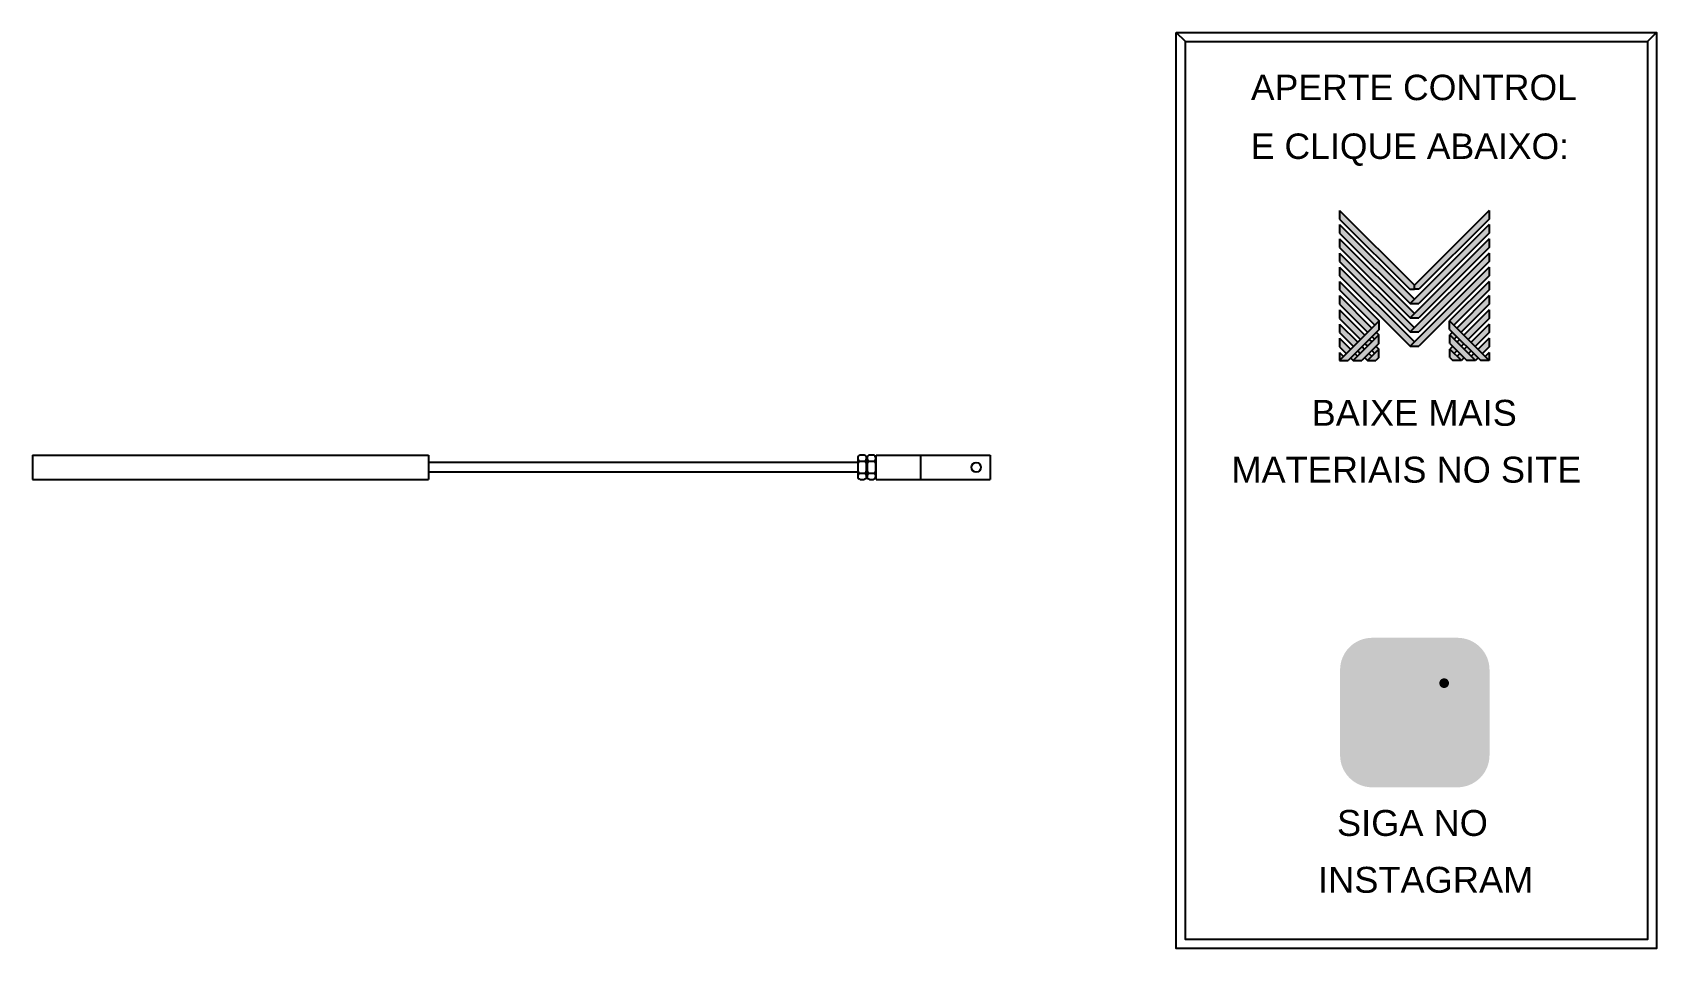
# Model space of a CAD drawing. Header units: millimetres. Extents: x 3143 to 4499, y 892 to 1657.
import ezdxf

# ---------------------------------------------------------------- set-up
doc = ezdxf.new("R2010")
doc.units = ezdxf.units.MM
for name, color, linetype in [('BUCHA DE PASSAGEM', 20, 'Continuous'), ('CHAVE DE INTERLIGAÇÃO', 202, 'Continuous'), ('logo01', 10, 'Continuous'), ('logo02', 250, 'Continuous')]:
    doc.layers.add(name, color=color, linetype=linetype)
doc.styles.get("Standard").update_dxf_attribs({"font": 'arial.ttf'})

# ---------------------------------------------------------------- blocks, each defined once
blk = doc.blocks.new('MESH')
at = {"layer": 'logo01'}
h = blk.add_hatch(color=256, dxfattribs=at)
h.dxf.hatch_style = 1
h.paths.add_polyline_path([(30046, 14087), (30046, 13835), (32119, 11769), (32248, 11769), (32248, 11893)])
h.paths.add_polyline_path([(30046, 13670), (30046, 13418), (32121, 11349), (32248, 11475)])
h.paths.add_polyline_path([(30046, 13253), (30046, 13001), (32121, 10932), (32248, 11058)])
h.paths.add_polyline_path([(30046, 12835), (30046, 12583), (32121, 10515), (32248, 10641)])
h.paths.add_polyline_path([(30046, 12418), (30046, 12166), (32121, 10097), (32248, 10223)])
h.paths.add_polyline_path([(30046, 12001), (30046, 11749), (31084, 10714), (31211, 10840)])
h.paths.add_polyline_path([(30046, 11583), (30046, 11331), (30875, 10505), (31001, 10631)])
h.paths.add_polyline_path([(30046, 11166), (30046, 10914), (30666, 10296), (30792, 10422)])
h.paths.add_polyline_path([(30046, 10749), (30046, 10497), (30456, 10088), (30583, 10214)])
h.paths.add_polyline_path([(30046, 10331), (30046, 10079), (30247, 9879), (30373, 10005)])
h.paths.add_polyline_path([(30164, 9796), (30046, 9914), (30046, 9679)])
h.paths.add_polyline_path([(30574, 9805), (30500, 9879), (30373, 9753), (30448, 9679)])
h.paths.add_polyline_path([(30784, 10013), (30709, 10088), (30583, 9962), (30657, 9887)])
h.paths.add_polyline_path([(30993, 9805), (30910, 9887), (30784, 9761), (30867, 9679)])
h.paths.add_polyline_path([(30993, 10222), (30918, 10296), (30792, 10170), (30867, 10096)])
h.paths.add_polyline_path([(31119, 10096), (30993, 9970), (31076, 9887), (31202, 10013)])
h.paths.add_polyline_path([(31202, 10431), (31128, 10505), (31001, 10379), (31076, 10305)], flags=17)
h.paths.add_polyline_path([(33284, 10840), (33284, 10588), (34196, 9679), (34449, 9679)])
h.paths.add_polyline_path([(33293, 10431), (33293, 10179), (33794, 9679), (34047, 9679)])
h.paths.add_polyline_path([(33293, 10013), (33293, 9761), (33376, 9679), (33628, 9679)], flags=17)
at = {"layer": 'logo02'}
h = blk.add_hatch(color=256, dxfattribs=at)
h.dxf.hatch_style = 1
h.paths.add_polyline_path([(34449, 13835), (34449, 14087), (32248, 11893), (32248, 11769), (32376, 11769)])
h.paths.add_polyline_path([(34449, 13418), (34449, 13670), (32121, 11349), (32374, 11349)])
h.paths.add_polyline_path([(34449, 13001), (34449, 13253), (32121, 10932), (32374, 10932)])
h.paths.add_polyline_path([(34449, 12583), (34449, 12835), (32121, 10515), (32374, 10515)])
h.paths.add_polyline_path([(34449, 12166), (34449, 12418), (32121, 10097), (32374, 10097)])
h.paths.add_polyline_path([(34449, 11749), (34449, 12001), (33284, 10840), (33411, 10714)], flags=17)
h.paths.add_polyline_path([(34449, 11331), (34449, 11583), (33494, 10631), (33620, 10505)], flags=17)
h.paths.add_polyline_path([(34449, 10914), (34449, 11166), (33703, 10422), (33829, 10296)], flags=17)
h.paths.add_polyline_path([(34449, 10497), (34449, 10749), (33912, 10214), (34039, 10088)])
h.paths.add_polyline_path([(34449, 10331), (34122, 10005), (34248, 9879), (34449, 10079)])
h.paths.add_polyline_path([(33577, 10296), (33502, 10222), (33628, 10096), (33703, 10170)])
h.paths.add_polyline_path([(33367, 10505), (33293, 10431), (33419, 10305), (33494, 10379)], flags=17)
h.paths.add_polyline_path([(33376, 10096), (33293, 10013), (33419, 9887), (33502, 9970)])
h.paths.add_polyline_path([(33786, 10088), (33711, 10013), (33838, 9887), (33912, 9962)])
h.paths.add_polyline_path([(33585, 9887), (33502, 9805), (33628, 9679), (33711, 9761)])
h.paths.add_polyline_path([(33995, 9879), (33921, 9805), (34047, 9679), (34122, 9753)])
h.paths.add_polyline_path([(34449, 9914), (34331, 9796), (34449, 9679)])
h.paths.add_polyline_path([(31202, 10013), (30867, 9679), (31119, 9679), (31202, 9761)], flags=17)
h.paths.add_polyline_path([(31202, 10179), (31202, 10431), (30448, 9679), (30701, 9679)])
h.paths.add_polyline_path([(31211, 10588), (31211, 10840), (30046, 9679), (30299, 9679)])
at = {"layer": 'logo01'}
for p, q in [((30046, 14087), (30046, 13835)), ((30046, 14087), (32248, 11893)), ((30046, 13835), (32119, 11769)), ((30046, 13670), (30046, 13418)), ((30046, 13670), (32248, 11475)), ((30046, 13418), (32121, 11349)), ((30046, 13253), (30046, 13001)), ((30046, 13253), (32248, 11058)), ((30046, 13001), (32121, 10932)), ((30046, 12835), (30046, 12583)), ((30046, 12835), (32248, 10641)), ((30046, 12583), (32121, 10515)), ((30046, 12418), (30046, 12166)), ((30046, 12418), (32248, 10223)), ((30046, 12166), (32121, 10097)), ((30046, 12001), (30046, 11749)), ((30046, 12001), (31211, 10840)), ((30046, 11749), (31084, 10714)), ((30046, 11583), (30046, 11331)), ((30046, 11583), (31001, 10631)), ((32119, 11769), (32248, 11769)), ((30046, 11331), (30875, 10505)), ((30046, 11166), (30046, 10914)), ((30046, 11166), (30792, 10422)), ((30046, 10914), (30666, 10296)), ((30046, 10749), (30046, 10497)), ((30046, 10749), (30583, 10214)), ((31128, 10505), (31202, 10431)), ((33284, 10840), (34449, 9679)), ((33284, 10588), (33284, 10840)), ((33284, 10588), (34196, 9679)), ((30046, 10497), (30456, 10088)), ((30046, 10331), (30046, 10079)), ((30046, 10331), (30373, 10005)), ((30046, 10079), (30247, 9879)), ((30709, 10088), (30784, 10013)), ((30792, 10170), (30867, 10096)), ((30918, 10296), (30993, 10222)), ((31001, 10379), (31076, 10305)), ((31119, 10096), (31202, 10013)), ((33293, 10431), (34047, 9679)), ((33293, 10179), (33293, 10431)), ((33293, 10179), (33794, 9679)), ((30046, 9914), (30046, 9679)), ((30046, 9914), (30164, 9796)), ((30373, 9753), (30448, 9679)), ((30500, 9879), (30574, 9805)), ((30583, 9962), (30657, 9887)), ((30784, 9761), (30867, 9679)), ((30910, 9887), (30993, 9805)), ((30993, 9970), (31076, 9887)), ((33293, 10013), (33628, 9679)), ((33293, 9761), (33293, 10013)), ((33293, 9761), (33376, 9679)), ((33628, 9679), (33376, 9679)), ((34047, 9679), (33794, 9679)), ((34449, 9679), (34196, 9679))]:
    blk.add_line(p, q, dxfattribs=at)
at = {"layer": 'logo02'}
for p, q in [((34449, 14087), (32248, 11893)), ((34449, 14087), (34449, 13835)), ((34449, 13670), (32121, 11349)), ((34449, 13418), (32374, 11349)), ((34449, 13835), (32376, 11769)), ((34449, 13670), (34449, 13418)), ((34449, 13253), (32121, 10932)), ((34449, 13001), (32374, 10932)), ((34449, 13253), (34449, 13001)), ((34449, 12835), (32121, 10515)), ((34449, 12418), (32121, 10097)), ((34449, 12583), (32374, 10515)), ((34449, 12835), (34449, 12583)), ((34449, 12418), (34449, 12166)), ((34449, 12166), (32374, 10097)), ((34449, 12001), (33284, 10840)), ((34449, 12001), (34449, 11749)), ((32248, 11769), (32248, 11893)), ((32376, 11769), (32248, 11769)), ((34449, 11749), (33411, 10714)), ((34449, 11583), (33494, 10631)), ((34449, 11583), (34449, 11331)), ((32121, 11349), (32374, 11349)), ((34449, 11331), (33620, 10505)), ((34449, 11166), (33703, 10422)), ((34449, 11166), (34449, 10914)), ((31211, 10840), (30046, 9679)), ((31211, 10588), (30299, 9679)), ((31211, 10588), (31211, 10840)), ((32121, 10932), (32374, 10932)), ((32121, 10515), (32374, 10515)), ((33367, 10505), (33293, 10431)), ((34449, 10914), (33829, 10296)), ((34449, 10749), (33912, 10214)), ((34449, 10749), (34449, 10497)), ((31202, 10431), (30448, 9679)), ((31202, 10179), (30701, 9679)), ((31202, 10179), (31202, 10431)), ((32121, 10097), (32374, 10097)), ((33376, 10096), (33293, 10013)), ((33494, 10379), (33419, 10305)), ((33577, 10296), (33502, 10222)), ((33703, 10170), (33628, 10096)), ((33786, 10088), (33711, 10013)), ((34449, 10497), (34039, 10088)), ((34449, 10331), (34122, 10005)), ((34449, 10079), (34248, 9879)), ((34449, 10331), (34449, 10079)), ((30046, 9679), (30299, 9679)), ((30448, 9679), (30701, 9679)), ((31202, 10013), (30867, 9679)), ((30867, 9679), (31119, 9679)), ((31202, 9761), (31119, 9679)), ((31202, 9761), (31202, 10013)), ((33502, 9970), (33419, 9887)), ((33585, 9887), (33502, 9805)), ((33711, 9761), (33628, 9679)), ((33912, 9962), (33838, 9887)), ((33995, 9879), (33921, 9805)), ((34122, 9753), (34047, 9679)), ((34449, 9914), (34331, 9796)), ((34449, 9914), (34449, 9679))]:
    blk.add_line(p, q, dxfattribs=at)

msp = doc.modelspace()

# ---------------------------------------------------------------- hatches: boundary and pattern name
at = {"layer": 'BUCHA DE PASSAGEM'}
h = msp.add_hatch(color=18, dxfattribs=at)
h.dxf.hatch_style = 1
h.paths.add_polyline_path([(4333.1, 1151.1), (4261.9, 1151.1, 0.414214), (4235.1, 1124.3), (4235.1, 1053, 0.414214), (4261.9, 1026.2), (4333.1, 1026.2, 0.414214), (4359.9, 1053), (4359.9, 1124.3, 0.414214)])
h.paths.add_polyline_path([(4280.2, 1133.7), (4314.8, 1133.7, -0.414214), (4342.5, 1106), (4342.5, 1071.3, -0.414214), (4314.8, 1043.5), (4280.2, 1043.5, -0.414214), (4252.5, 1071.3), (4252.5, 1106, -0.414214)], flags=16)
h.paths.add_polyline_path([(4280.2, 1125.5), (4314.8, 1125.5, -0.414214), (4334.3, 1106), (4334.3, 1071.3, -0.414214), (4314.8, 1051.8), (4280.2, 1051.8, -0.414214), (4260.7, 1071.3), (4260.7, 1106, -0.414214)], flags=0)
h.paths.add_polyline_path([(4318.7, 1088.6, -1), (4276.3, 1088.6, -1)], flags=0)
h.paths.add_polyline_path([(4310.5, 1088.6, -1), (4284.5, 1088.6, -1)], flags=0)
h.paths.add_polyline_path([(4326.1, 1113.2, -1), (4317.9, 1113.2, -1)], flags=0)
h.paths.add_polyline_path([(4314.8, 1125.5), (4280.2, 1125.5, 0.414214), (4260.7, 1106), (4260.7, 1071.3, 0.414214), (4280.2, 1051.8), (4314.8, 1051.8, 0.414214), (4334.3, 1071.3), (4334.3, 1106, 0.414214)], flags=0)
h.paths.add_polyline_path([(4284.5, 1088.6, 1), (4310.5, 1088.6, 1)], flags=0)
h = msp.add_hatch(color=0, dxfattribs=at)
h.dxf.hatch_style = 1
h.paths.add_polyline_path([(4280.2, 1133.7, 0.414214), (4252.5, 1106), (4252.5, 1071.3, 0.414214), (4280.2, 1043.5), (4314.8, 1043.5, 0.414214), (4342.5, 1071.3), (4342.5, 1106, 0.414214), (4314.8, 1133.7)])
h.paths.add_polyline_path([(4326.1, 1113.2, -1), (4317.9, 1113.2, -1)], flags=16)
h.paths.add_polyline_path([(4318.7, 1088.6, -1), (4276.3, 1088.6, -1)], flags=16)
h.paths.add_polyline_path([(4310.5, 1088.6, -1), (4284.5, 1088.6, -1)], flags=0)
h = msp.add_hatch(color=18, dxfattribs=at)
h.dxf.hatch_style = 1
h.paths.add_polyline_path([(4314.8, 1125.5), (4280.2, 1125.5, 0.414214), (4260.7, 1106), (4260.7, 1071.3, 0.414214), (4280.2, 1051.8), (4314.8, 1051.8, 0.414214), (4334.3, 1071.3), (4334.3, 1106, 0.414214)])
h.paths.add_polyline_path([(4318.7, 1088.6, -1), (4276.3, 1088.6, -1)], flags=16)
h.paths.add_polyline_path([(4310.5, 1088.6, -1), (4284.5, 1088.6, -1)], flags=0)
h.paths.add_polyline_path([(4317.9, 1113.2, -1), (4326.1, 1113.2, -1)], flags=16)
h.paths.add_polyline_path([(4310.5, 1088.6, 1), (4284.5, 1088.6, 1)], flags=0)
h = msp.add_hatch(color=0, dxfattribs=at)
h.dxf.hatch_style = 1
h.paths.add_polyline_path([(4326.1, 1113.2, 1), (4317.9, 1113.2, 1)])
h = msp.add_hatch(color=0, dxfattribs=at)
h.dxf.hatch_style = 1
h.paths.add_polyline_path([(4276.3, 1088.6, 1), (4318.7, 1088.6, 1)])
h.paths.add_polyline_path([(4310.5, 1088.6, -1), (4284.5, 1088.6, -1)], flags=16)
h = msp.add_hatch(color=18, dxfattribs=at)
h.dxf.hatch_style = 1
h.paths.add_polyline_path([(4284.5, 1088.6, 1), (4310.5, 1088.6, 1)])

# ---------------------------------------------------------------- linework, layer by layer
for p, q in [((4105.9, 1649.1), (4098.2, 1656.7)), ((4491.7, 1649.1), (4499.4, 1656.7))]:
    msp.add_line(p, q, dxfattribs=at)
for points in [[(4098.2, 1656.7), (4499.4, 1656.7), (4499.4, 891.5), (4098.2, 891.5)], [(4105.9, 1649.1), (4491.7, 1649.1), (4491.7, 899.2), (4105.9, 899.2)]]:
    msp.add_lwpolyline(points, close=True, dxfattribs=at)
at = {"layer": 'CHAVE DE INTERLIGAÇÃO'}
for p, q in [((3143, 1303.7), (3473.9, 1303.7)), ((3143, 1303.7), (3143, 1283.4)), ((3473.9, 1303.7), (3473.9, 1283.4)), ((3847.7, 1283.4), (3847.7, 1303.7)), ((3847.7, 1303.7), (3943, 1303.7)), ((3884.9, 1283.4), (3884.9, 1303.7)), ((3943, 1303.7), (3943, 1283.4)), ((3832.3, 1297.5), (3473.9, 1297.5)), ((3832.3, 1289.5), (3473.9, 1289.5)), ((3833.4, 1298.6), (3838.5, 1298.6)), ((3833.4, 1288.5), (3838.5, 1288.5)), ((3840, 1297.5), (3839.6, 1297.5)), ((3840, 1289.5), (3839.6, 1289.5)), ((3841.1, 1298.6), (3846.2, 1298.6)), ((3841.1, 1288.5), (3846.2, 1288.5)), ((3143, 1283.4), (3473.9, 1283.4)), ((3847.7, 1283.4), (3943, 1283.4))]:
    msp.add_line(p, q, dxfattribs=at)
for points in [[(3837.7, 1303.7), (3834.2, 1303.7)], [(3845.4, 1303.7), (3842, 1303.7)], [(3832.3, 1301.3), (3832.3, 1285.8)], [(3839.6, 1285.8), (3839.6, 1301.3)], [(3840, 1301.3), (3840, 1285.8)], [(3847.3, 1285.8), (3847.3, 1301.3)], [(3834.2, 1283.4), (3837.7, 1283.4)], [(3842, 1283.4), (3845.4, 1283.4)]]:
    msp.add_lwpolyline(points, dxfattribs=at)
msp.add_circle((3931.2, 1293.5), 4, dxfattribs=at)
for centre, radius, start, end in [((3834.7, 1301.3), 2.41, 102.0618, 180), ((3837.2, 1301.3), 2.41, 0, 77.9382), ((3842.5, 1301.3), 2.41, 102.0618, 180), ((3844.9, 1301.3), 2.41, 0, 77.9382), ((3836.6, 1301.4), 4.27, 181.2148, 222.1269), ((3836.6, 1295.7), 4.27, 137.8731, 178.7852), ((3836.6, 1291.4), 4.27, 181.2148, 222.1269), ((3836.6, 1285.7), 4.27, 137.8731, 178.7852), ((3835.3, 1301.4), 4.27, 317.8731, 358.7852), ((3835.3, 1295.7), 4.27, 1.2148, 42.1269), ((3835.3, 1291.4), 4.27, 317.8731, 358.7852), ((3835.3, 1285.7), 4.27, 1.2148, 42.1269), ((3844.3, 1301.4), 4.27, 181.2148, 222.1269), ((3844.3, 1295.7), 4.27, 137.8731, 178.7852), ((3844.3, 1291.4), 4.27, 181.2148, 222.1269), ((3844.3, 1285.7), 4.27, 137.8731, 178.7852), ((3843.1, 1301.4), 4.27, 317.8731, 358.7852), ((3843.1, 1295.7), 4.27, 1.2148, 42.1269), ((3843.1, 1291.4), 4.27, 317.8731, 358.7852), ((3843.1, 1285.7), 4.27, 1.2148, 42.1269), ((3834.7, 1285.8), 2.41, 180, 257.9382), ((3837.2, 1285.8), 2.41, 282.0618, 0), ((3842.5, 1285.8), 2.41, 180, 257.9382), ((3844.9, 1285.8), 2.41, 282.0618, 0)]:
    msp.add_arc(centre, radius, start, end, dxfattribs=at)

# ---------------------------------------------------------------- block references
at = {"xscale": 0.02842171870665473, "yscale": 0.02842171870665473, "zscale": 0.02842171870665473}
msp.add_blockref('MESH', (3380.6, 1107.7), dxfattribs=at)

# ---------------------------------------------------------------- texts
at = {"layer": 'BUCHA DE PASSAGEM'}
for s, height, p in [('APERTE CONTROL', 21.263, (4160.6, 1600.2)), ('E CLIQUE ABAIXO:', 21.263, (4160.6, 1551.1)), ('BAIXE MAIS', 21.65, (4211.3, 1328.2)), ('MATERIAIS NO SITE', 21.646, (4144.3, 1280.7)), ('SIGA NO', 21.65, (4232.5, 985.6)), ('INSTAGRAM', 21.65, (4216.7, 938.1))]:
    msp.add_text(s, height=height, dxfattribs=at).set_placement(p)

doc.saveas('drawing.dxf')
